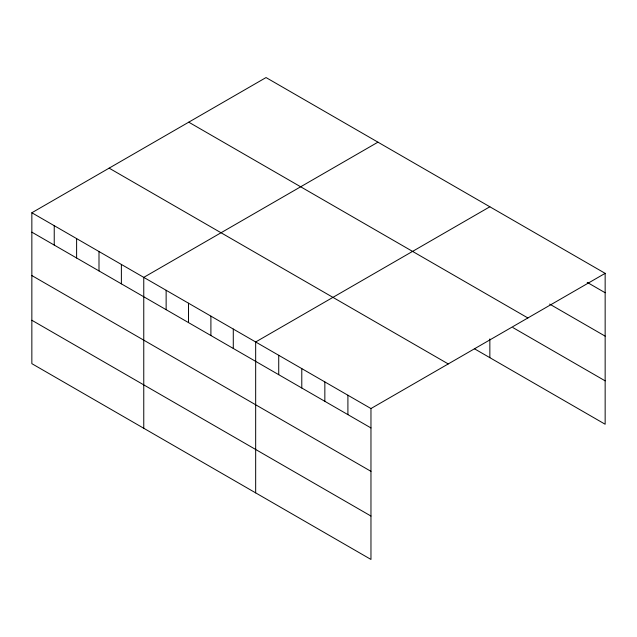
<?xml version="1.0" encoding="UTF-8"?>
<svg xmlns="http://www.w3.org/2000/svg" width="637" height="637" viewBox="0 0 637 637"><rect width="100%" height="100%" fill="white"/><g stroke="black" fill="none" stroke-linecap="round" stroke-linejoin="round"><path stroke-width="0.96" d="M31.85 212.758L370.965 408.548L370.965 559.445L31.85 363.655L31.85 212.758L266.035 77.555L605.15 273.345L605.15 424.242L474.358 348.726M377.94 142.17L143.763 277.374L143.763 428.263M489.853 206.778L255.668 341.981L255.668 492.879M370.965 408.548L605.15 273.345M587.21 282.382L605.15 292.741M549.635 304.088L605.15 336.137M188.751 122.177L527.874 317.959M512.912 327.593L605.15 380.846M109.126 168.144L448.249 363.934M31.85 232.155L370.965 427.945M31.85 275.55L370.965 471.34M31.85 320.26L370.965 516.05M489.853 338.932L489.853 357.675M347.906 395.235L347.906 414.631M324.846 381.921L324.846 401.318M301.787 368.608L301.787 388.005M278.727 355.295L278.727 374.691M233.285 329.058L233.285 348.455M210.903 316.135L210.903 335.532M188.52 303.212L188.52 322.609M166.138 290.289L166.138 309.686M121.38 264.451L121.38 283.847M98.998 251.527L98.998 270.924M76.615 238.604L76.615 258.001M54.233 225.681L54.233 245.078"/></g></svg>
